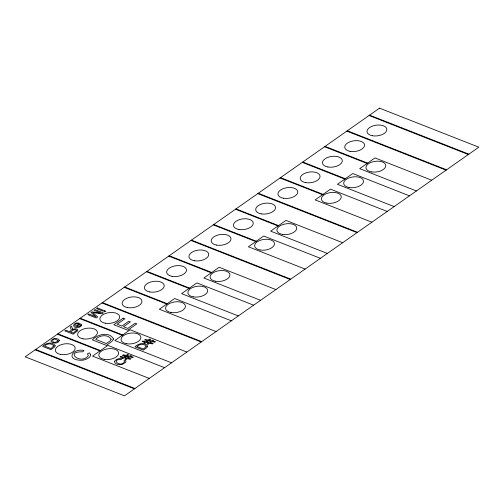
<?xml version="1.0" encoding="UTF-8"?>
<svg xmlns="http://www.w3.org/2000/svg" width="504" height="504" viewBox="0 0 504 504"><rect width="100%" height="100%" fill="white"/><g stroke="black" fill="none" stroke-linecap="round" stroke-linejoin="round"><path stroke-width="0.76" d="M369.577 115.145L468.846 154.167M369.067 115.504L468.336 154.526M347.319 130.769L446.582 169.791M346.809 131.122L446.071 170.15M431.726 180.218L375.001 157.916L359.686 168.67L416.411 190.966M325.055 146.387L367.599 163.113M324.544 146.746L367.088 163.472M409.462 195.842L352.743 173.54L337.422 184.288L394.147 206.59M302.797 162.011L345.341 178.737M302.287 162.37L344.831 179.096M387.204 211.459L330.479 189.164L315.164 199.912L371.889 222.207M280.533 177.635L323.077 194.355M280.022 177.988L322.566 194.714M258.275 193.252L357.538 232.281M257.764 193.612L357.027 232.634M342.682 242.708L285.957 220.406L270.642 231.153L327.367 253.455M236.011 208.877L278.554 225.603M235.5 209.236L278.044 225.956M320.424 258.325L263.699 236.029L248.384 246.777L305.103 269.073M213.753 224.501L256.297 241.221M213.242 224.853L255.786 241.58M191.495 240.118L290.758 279.147M190.984 240.477L290.247 279.5M275.902 289.573L219.177 267.271L203.862 278.019L260.581 300.321M169.231 255.742L211.774 272.469M168.72 256.101L211.264 272.822M253.638 305.191L196.919 282.895L181.597 293.643L238.323 315.939M146.973 271.366L189.51 288.086M146.462 271.719L189 288.446M231.38 320.815L174.655 298.513L159.34 309.261L216.058 331.563M124.709 286.984L167.252 303.71M124.198 287.343L166.742 304.07M102.451 302.608L201.713 341.63M101.94 302.967L201.203 341.989M186.858 352.057L130.133 329.761L114.817 340.509L171.543 362.804M80.186 318.226L122.73 334.952M79.676 318.585L122.22 335.311M164.594 367.681L107.875 345.379L92.553 356.126L149.278 378.428M57.928 333.85L100.472 350.576M57.418 334.209L99.962 350.935M35.664 349.474L134.933 388.496M35.154 349.833L134.423 388.855M90.688 354.652C90.575 357.626 87.085 358.911 84.691 359.743A7.598 4.082 -7.8 0 1 81.27 360.284C65.161 360.133 72.67 347.981 83.992 350.475L82.795 351.824C63.762 351.181 81.213 365.501 88.358 355.604L87.406 353.846L89.473 352.863L90.688 354.652M81.648 324.929L81.478 325.729L80.098 326.863A3.484 1.871 -7.8 0 1 78.007 327.468C70.9 328.224 73.439 321.829 78.763 323.07L77.937 323.789C76.394 323.051 73.086 325.225 75.669 326.277L79.739 323.423L81.648 324.929M59.453 340.395C58.514 343.615 53.285 343.766 51.206 341.536A3.446 1.852 -7.8 0 1 51.263 340.326C53.147 338.008 57.859 337.712 59.453 340.395M114.547 361.462C114.534 364.058 118.207 364.638 120.261 364.65A4.561 2.451 -7.8 0 0 122.315 364.329L125.528 362.452A4.152 2.23 -7.8 0 0 125.792 360.902L125.181 360.202L123.946 360.788L124.513 361.847C120.267 368.09 110.256 358.816 121.174 359.579L121.892 358.766L119.461 358.634A4.303 2.312 -7.8 0 0 117.243 359.163L115.435 360.278L114.547 361.462M76.45 330.422L73.225 333.106L70.459 332.016C72.059 331.002 74.245 328.658 76.312 330.051L76.45 330.422M55.226 345.845L54.243 347.288L50.904 349.663L42.538 346.374C45.524 342.972 52.788 341.183 55.226 345.845M113.551 339.016L111.913 341.422L106.35 345.379L92.408 339.898C97.373 334.228 109.488 331.254 113.551 339.016M147.685 346.317L146.702 347.76L143.363 350.135L134.996 346.846C137.976 343.445 145.246 341.655 147.685 346.317M53.77 345.99L50.917 348.573L44.522 346.059C46.759 343.507 51.962 342.77 53.77 345.99M111.126 339.268L110.212 340.792L106.369 343.571L95.716 339.381C99.439 335.122 108.108 333.9 111.126 339.268M146.229 346.462L143.375 349.045L136.981 346.531C139.217 343.98 144.421 343.243 146.229 346.462M72.677 329.055L72.494 329.641L74.302 328.917A2.785 1.499 -7.8 0 1 75.94 328.816L77.477 329.364L77.799 330.662L73.156 334.171L64.789 330.882L65.785 330.183L69.502 331.645L71.404 330.019L70.176 327.102L71.423 326.227L72.677 329.055M80.432 325.401L79.153 326.535L76.564 326.573L79.607 324.437L80.432 325.401M58.155 340.912C50.62 346.286 51.282 334.82 58.155 340.912M379.537 108.158L25.2 356.819L124.463 395.842L478.8 147.181L379.537 108.158M88.811 314.005L87.853 314.679L96.22 317.967L97.719 316.915L92.698 312.593L102.06 313.866L103.402 312.921L95.035 309.632L94.078 310.307L101.077 313.06L91.892 311.844L90.991 312.474L95.936 316.802L88.811 314.005M97.455 307.938L96.535 308.587L102.596 310.968L103.515 310.319L97.455 307.938M104.643 310.76L103.717 311.409L104.895 311.875L105.821 311.226L104.643 310.76M123.203 318.156L113.835 324.734L127.783 330.214L136.855 323.845L135.211 323.196L127.796 328.4L123.524 326.724L130.467 321.848L128.835 321.206L121.892 326.075L117.142 324.211L124.847 318.805L123.203 318.156M120.815 356.467L120.04 357.008L122.919 357.645L122.05 358.256L122.9 358.59L123.927 357.871L126.378 358.42L124.973 359.409L125.824 359.743L127.38 358.646L130.278 359.295L131.046 358.754L128.148 358.105L129.767 356.971L132.665 357.62L133.44 357.078L130.542 356.429L131.431 355.805L130.58 355.471L129.541 356.202L127.084 355.66L128.514 354.652L127.663 354.318L126.082 355.433L123.203 354.791L122.428 355.333L125.301 355.975L123.688 357.109L120.815 356.467M142.941 341.114L142.172 341.655L145.045 342.298L144.182 342.909L145.032 343.243L146.053 342.525L148.504 343.073L147.099 344.056L147.949 344.389L149.505 343.3L152.403 343.949L153.172 343.407L150.28 342.758L151.899 341.624L154.791 342.273L155.566 341.725L152.674 341.076L153.562 340.452L152.712 340.118L151.666 340.849L149.209 340.307L150.639 339.305L149.789 338.971L148.208 340.08L145.328 339.438L144.56 339.979L147.433 340.622L145.82 341.756L142.941 341.114M126.309 356.202L124.696 357.336L127.147 357.878L128.766 356.744L126.309 356.202M148.434 340.849L146.822 341.983L149.272 342.531L150.891 341.397L148.434 340.849M60.757 354.451A9.986 5.368 -7.8 0 0 75.165 347.955A9.986 5.368 -7.8 0 0 59.856 345.196A9.986 5.368 -7.8 0 0 60.757 354.451M282.309 234.373A9.986 5.368 -7.8 0 0 296.717 227.884A9.986 5.368 -7.8 0 0 281.402 225.118A9.986 5.368 -7.8 0 0 282.309 234.373M83.021 338.827A9.986 5.368 -7.8 0 0 97.43 332.331A9.986 5.368 -7.8 0 0 82.114 329.572A9.986 5.368 -7.8 0 0 83.021 338.827M105.279 323.203A9.986 5.368 -7.8 0 0 119.687 316.714A9.986 5.368 -7.8 0 0 104.378 313.948A9.986 5.368 -7.8 0 0 105.279 323.203M194.323 260.719A9.986 5.368 -7.8 0 0 208.732 254.224A9.986 5.368 -7.8 0 0 193.423 251.464A9.986 5.368 -7.8 0 0 194.323 260.719M216.581 245.095A9.986 5.368 -7.8 0 0 230.996 238.6A9.986 5.368 -7.8 0 0 215.681 235.841A9.986 5.368 -7.8 0 0 216.581 245.095M172.059 276.337A9.986 5.368 -7.8 0 0 186.474 269.848A9.986 5.368 -7.8 0 0 171.158 267.082A9.986 5.368 -7.8 0 0 172.059 276.337M104.221 359.352A9.986 5.368 -7.8 0 0 118.629 352.857A9.986 5.368 -7.8 0 0 103.32 350.091A9.986 5.368 -7.8 0 0 104.221 359.352M126.479 343.728A9.986 5.368 -7.8 0 0 140.893 337.233A9.986 5.368 -7.8 0 0 125.578 334.473A9.986 5.368 -7.8 0 0 126.479 343.728M215.523 281.238A9.986 5.368 -7.8 0 0 229.937 274.749A9.986 5.368 -7.8 0 0 214.622 271.984A9.986 5.368 -7.8 0 0 215.523 281.238M260.045 249.997A9.986 5.368 -7.8 0 0 274.453 243.501A9.986 5.368 -7.8 0 0 259.144 240.742A9.986 5.368 -7.8 0 0 260.045 249.997M349.089 187.507A9.986 5.368 -7.8 0 0 363.497 181.018A9.986 5.368 -7.8 0 0 348.188 178.252A9.986 5.368 -7.8 0 0 349.089 187.507M326.825 203.131A9.986 5.368 -7.8 0 0 341.239 196.636A9.986 5.368 -7.8 0 0 325.924 193.876A9.986 5.368 -7.8 0 0 326.825 203.131M371.347 171.889A9.986 5.368 -7.8 0 0 385.762 165.394A9.986 5.368 -7.8 0 0 370.446 162.634A9.986 5.368 -7.8 0 0 371.347 171.889M238.846 229.471A9.986 5.368 -7.8 0 0 253.254 222.982A9.986 5.368 -7.8 0 0 237.945 220.216A9.986 5.368 -7.8 0 0 238.846 229.471M261.103 213.853A9.986 5.368 -7.8 0 0 275.518 207.358A9.986 5.368 -7.8 0 0 260.203 204.599A9.986 5.368 -7.8 0 0 261.103 213.853M372.406 135.746A9.986 5.368 -7.8 0 0 386.82 129.251A9.986 5.368 -7.8 0 0 371.505 126.485A9.986 5.368 -7.8 0 0 372.406 135.746M305.626 182.606A9.986 5.368 -7.8 0 0 320.034 176.117A9.986 5.368 -7.8 0 0 304.725 173.351A9.986 5.368 -7.8 0 0 305.626 182.606M350.148 151.364A9.986 5.368 -7.8 0 0 364.556 144.875A9.986 5.368 -7.8 0 0 349.247 142.109A9.986 5.368 -7.8 0 0 350.148 151.364M327.89 166.988A9.986 5.368 -7.8 0 0 342.298 160.493A9.986 5.368 -7.8 0 0 326.983 157.733A9.986 5.368 -7.8 0 0 327.89 166.988M283.368 198.229A9.986 5.368 -7.8 0 0 297.776 191.734A9.986 5.368 -7.8 0 0 282.461 188.975A9.986 5.368 -7.8 0 0 283.368 198.229M127.537 307.585A9.986 5.368 -7.8 0 0 141.952 301.09A9.986 5.368 -7.8 0 0 126.636 298.33A9.986 5.368 -7.8 0 0 127.537 307.585M171.001 312.486A9.986 5.368 -7.8 0 0 185.415 305.991A9.986 5.368 -7.8 0 0 170.1 303.225A9.986 5.368 -7.8 0 0 171.001 312.486M193.265 296.862A9.986 5.368 -7.8 0 0 207.673 290.367A9.986 5.368 -7.8 0 0 192.364 287.608A9.986 5.368 -7.8 0 0 193.265 296.862M149.801 291.961A9.986 5.368 -7.8 0 0 164.209 285.466A9.986 5.368 -7.8 0 0 148.9 282.706A9.986 5.368 -7.8 0 0 149.801 291.961"/></g></svg>
